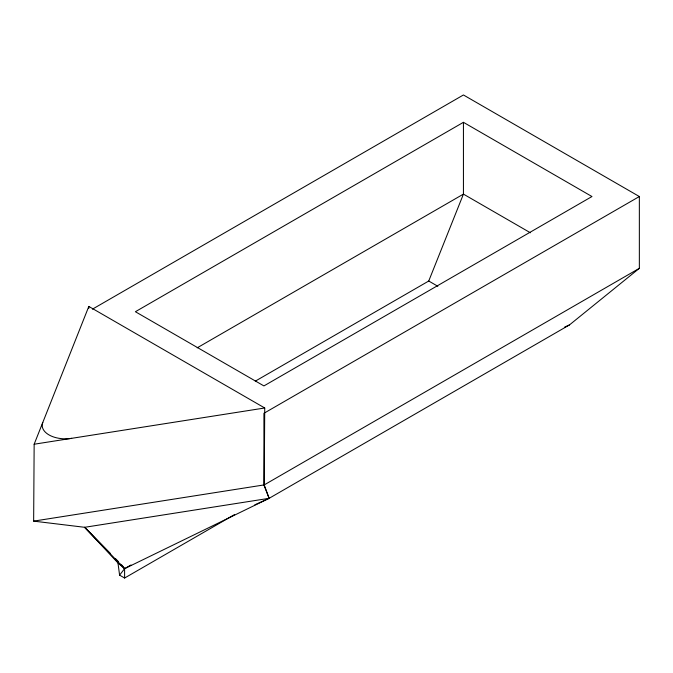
<?xml version="1.0" encoding="UTF-8"?>
<svg xmlns="http://www.w3.org/2000/svg" width="673" height="673" viewBox="0 0 673 673"><rect width="100%" height="100%" fill="white"/><g stroke="black" fill="none" stroke-linecap="round" stroke-linejoin="round"><path stroke-width="1.01" d="M92.428 309.168L463.436 94.969L639.35 196.533L639.35 268.317L569.467 324.924L269.124 498.323L84.663 527.304L33.65 521.129L34.155 444.222L88.819 306.434L264.733 407.989L264.228 484.897L269.124 498.323L124.598 568.668L119.592 575.137L124.606 578.031L234.616 514.525M88.811 308.369L88.819 306.434M255.294 381.154L428.735 281.02L463.436 194.11L463.436 122.318L591.971 196.533L263.925 385.923L135.391 311.717L463.436 122.318M197.181 347.832L463.436 194.11L530.417 232.782M639.35 196.533L263.925 413.281L263.925 485.073L269.124 498.323L254.806 504.851M263.925 485.073L639.35 268.317M124.606 578.031L124.598 568.668L130.957 564.992M564.681 327.053L569.467 324.924M34.155 444.222L264.733 407.989M33.65 521.129L264.228 484.897M428.735 281.02L437.837 286.277M119.592 575.137L117.96 562.939L122.099 565.328L124.598 568.668L117.96 562.939L84.663 527.304L110.355 553.399M115.495 558.615L118.431 561.602M84.663 527.304L124.598 568.668M71.675 438.325A23.176 13.384 0 0 1 42.778 422.484"/></g></svg>
